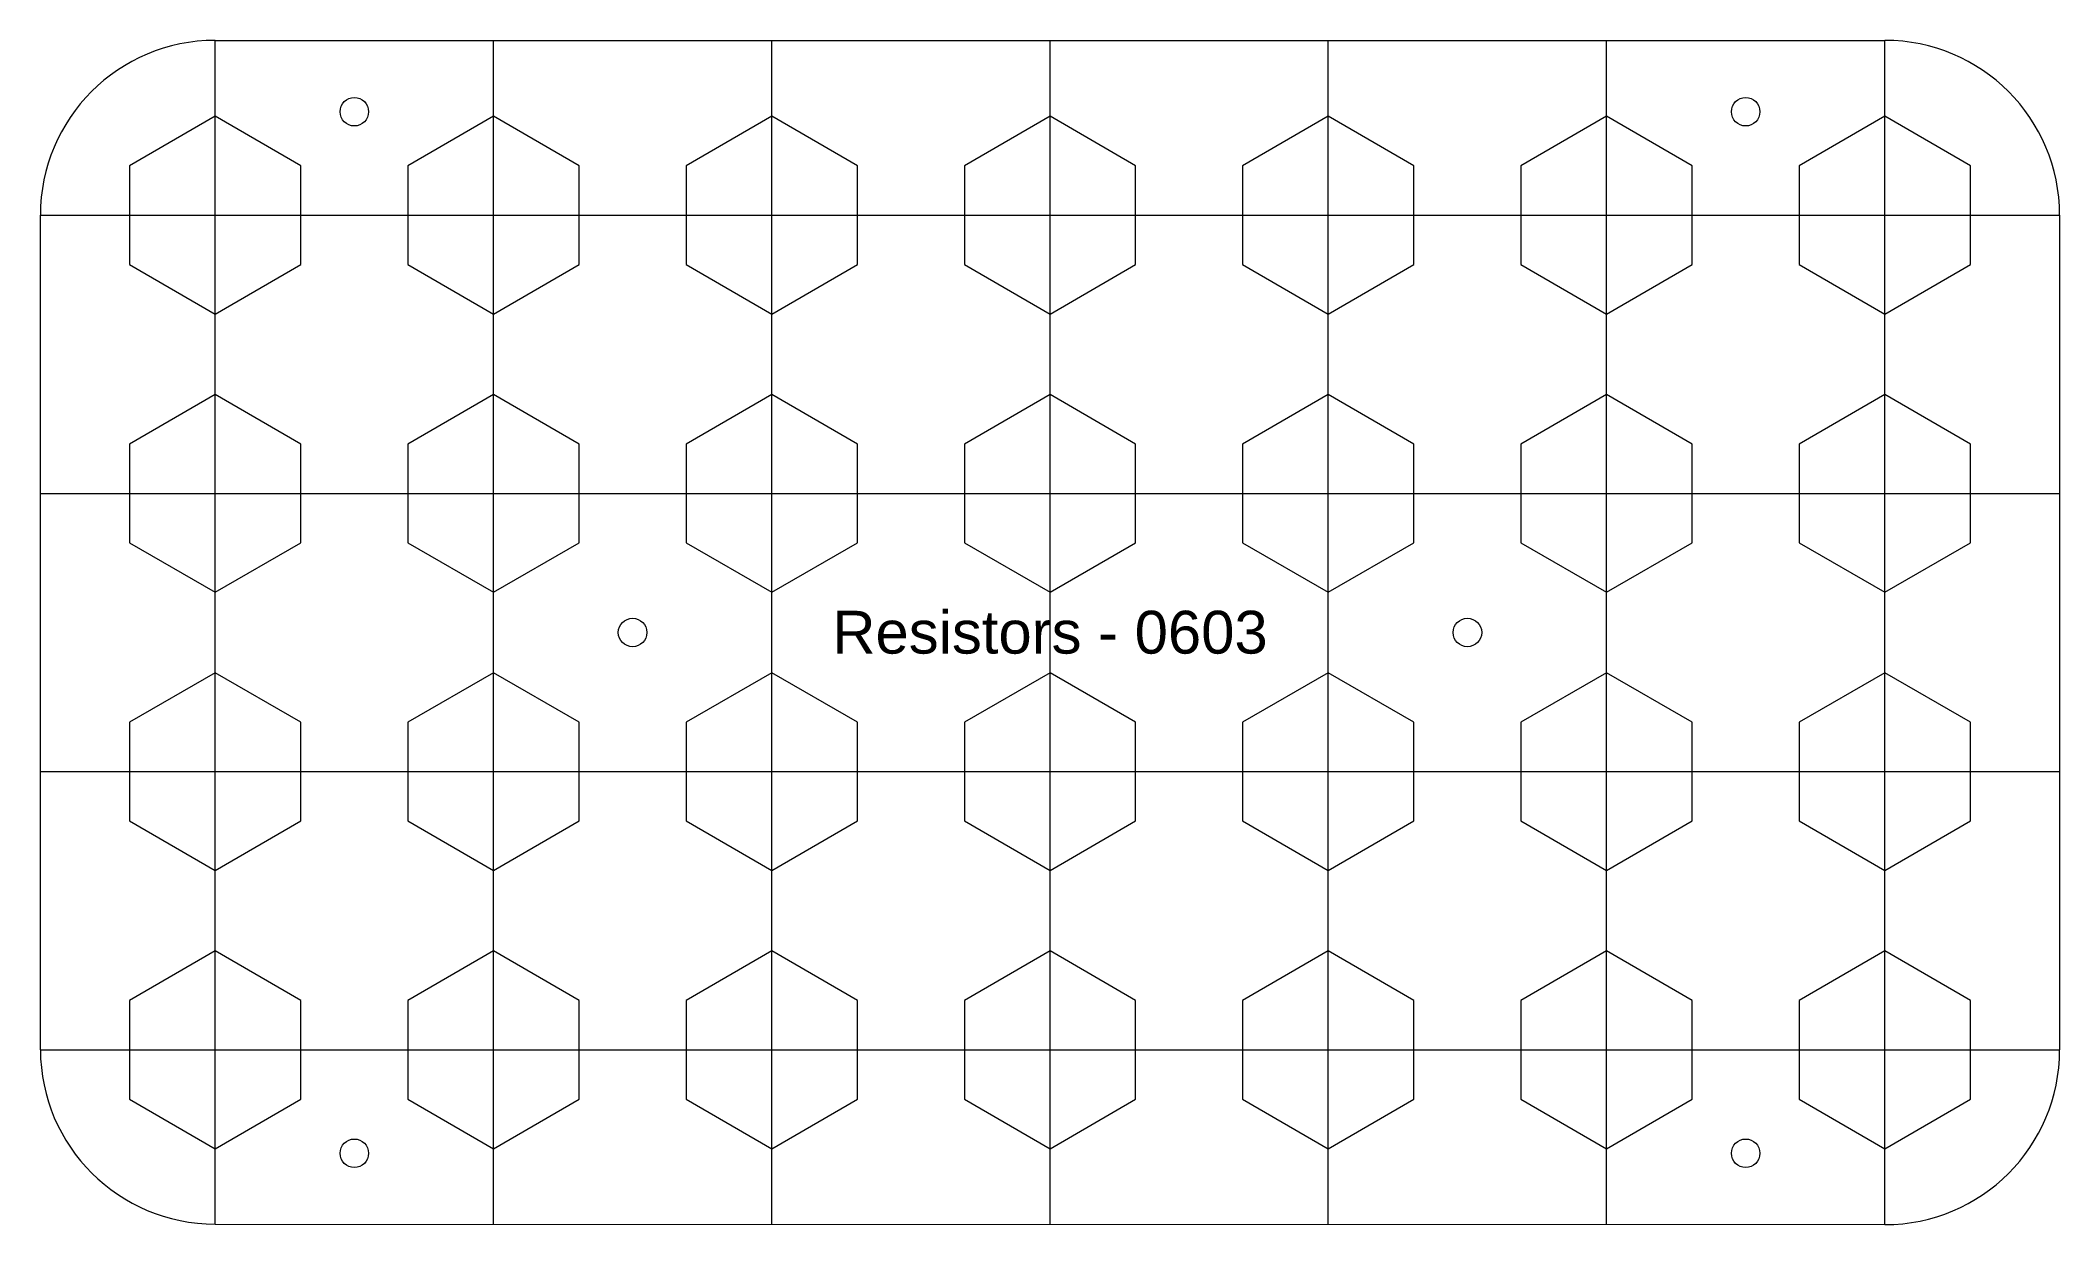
# Model space of a CAD drawing. Header units: millimetres. Extents: x 0 to 142, y 0 to 83.
import ezdxf

# ---------------------------------------------------------------- set-up
doc = ezdxf.new("R2010")
doc.units = ezdxf.units.MM
doc.layers.get('0').update_dxf_attribs({"lineweight": 25, "true_color": 0xffffff})
doc.styles.add('textstyle0', font='')
doc.styles.get('textstyle0').set_extended_font_data('Liberation Sans')

msp = doc.modelspace()

# ---------------------------------------------------------------- linework, layer by layer
for p, q in [((12.25, 83), (129.25, 83)), ((12.25, 0.04), (12.25, 83)), ((31.75, 0), (31.75, 83)), ((51.25, 0), (51.25, 83)), ((70.75, 0), (70.75, 83)), ((90.25, 0), (90.25, 83)), ((109.75, 0), (109.75, 83)), ((129.25, 0), (129.25, 83)), ((12.25, 77.68), (6.25, 74.21)), ((18.25, 74.21), (12.25, 77.68)), ((31.75, 77.68), (25.75, 74.21)), ((37.75, 74.21), (31.75, 77.68)), ((51.25, 77.68), (45.25, 74.21)), ((57.25, 74.21), (51.25, 77.68)), ((70.75, 77.68), (64.75, 74.21)), ((76.75, 74.21), (70.75, 77.68)), ((90.25, 77.68), (84.25, 74.21)), ((96.25, 74.21), (90.25, 77.68)), ((109.75, 77.68), (103.75, 74.21)), ((115.75, 74.21), (109.75, 77.68)), ((129.25, 77.68), (123.25, 74.21)), ((135.25, 74.21), (129.25, 77.68)), ((6.25, 74.21), (6.25, 67.29)), ((18.25, 67.29), (18.25, 74.21)), ((25.75, 74.21), (25.75, 67.29)), ((37.75, 67.29), (37.75, 74.21)), ((45.25, 74.21), (45.25, 67.29)), ((57.25, 67.29), (57.25, 74.21)), ((64.75, 74.21), (64.75, 67.29)), ((76.75, 67.29), (76.75, 74.21)), ((84.25, 74.21), (84.25, 67.29)), ((96.25, 67.29), (96.25, 74.21)), ((103.75, 74.21), (103.75, 67.29)), ((115.75, 67.29), (115.75, 74.21)), ((123.25, 74.21), (123.25, 67.29)), ((135.25, 67.29), (135.25, 74.21)), ((0, 12.25), (0, 70.75)), ((0, 70.75), (141.5, 70.75)), ((141.5, 70.75), (141.5, 12.25)), ((6.25, 67.29), (12.25, 63.82)), ((12.25, 63.82), (18.25, 67.29)), ((25.75, 67.29), (31.75, 63.82)), ((31.75, 63.82), (37.75, 67.29)), ((45.25, 67.29), (51.25, 63.82)), ((51.25, 63.82), (57.25, 67.29)), ((64.75, 67.29), (70.75, 63.82)), ((70.75, 63.82), (76.75, 67.29)), ((84.25, 67.29), (90.25, 63.82)), ((90.25, 63.82), (96.25, 67.29)), ((103.75, 67.29), (109.75, 63.82)), ((109.75, 63.82), (115.75, 67.29)), ((123.25, 67.29), (129.25, 63.82)), ((129.25, 63.82), (135.25, 67.29)), ((12.25, 58.18), (6.25, 54.71)), ((18.25, 54.71), (12.25, 58.18)), ((31.75, 58.18), (25.75, 54.71)), ((37.75, 54.71), (31.75, 58.18)), ((51.25, 58.18), (45.25, 54.71)), ((57.25, 54.71), (51.25, 58.18)), ((70.75, 58.18), (64.75, 54.71)), ((76.75, 54.71), (70.75, 58.18)), ((90.25, 58.18), (84.25, 54.71)), ((96.25, 54.71), (90.25, 58.18)), ((109.75, 58.18), (103.75, 54.71)), ((115.75, 54.71), (109.75, 58.18)), ((129.25, 58.18), (123.25, 54.71)), ((135.25, 54.71), (129.25, 58.18)), ((6.25, 54.71), (6.25, 47.79)), ((18.25, 47.79), (18.25, 54.71)), ((25.75, 54.71), (25.75, 47.79)), ((37.75, 47.79), (37.75, 54.71)), ((45.25, 54.71), (45.25, 47.79)), ((57.25, 47.79), (57.25, 54.71)), ((64.75, 54.71), (64.75, 47.79)), ((76.75, 47.79), (76.75, 54.71)), ((84.25, 54.71), (84.25, 47.79)), ((96.25, 47.79), (96.25, 54.71)), ((103.75, 54.71), (103.75, 47.79)), ((115.75, 47.79), (115.75, 54.71)), ((123.25, 54.71), (123.25, 47.79)), ((135.25, 47.79), (135.25, 54.71)), ((0, 51.25), (141.5, 51.25)), ((6.25, 47.79), (12.25, 44.32)), ((12.25, 44.32), (18.25, 47.79)), ((25.75, 47.79), (31.75, 44.32)), ((31.75, 44.32), (37.75, 47.79)), ((45.25, 47.79), (51.25, 44.32)), ((51.25, 44.32), (57.25, 47.79)), ((64.75, 47.79), (70.75, 44.32)), ((70.75, 44.32), (76.75, 47.79)), ((84.25, 47.79), (90.25, 44.32)), ((90.25, 44.32), (96.25, 47.79)), ((103.75, 47.79), (109.75, 44.32)), ((109.75, 44.32), (115.75, 47.79)), ((123.25, 47.79), (129.25, 44.32)), ((129.25, 44.32), (135.25, 47.79)), ((12.25, 38.68), (6.25, 35.21)), ((18.25, 35.21), (12.25, 38.68)), ((31.75, 38.68), (25.75, 35.21)), ((37.75, 35.21), (31.75, 38.68)), ((51.25, 38.68), (45.25, 35.21)), ((57.25, 35.21), (51.25, 38.68)), ((70.75, 38.68), (64.75, 35.21)), ((76.75, 35.21), (70.75, 38.68)), ((90.25, 38.68), (84.25, 35.21)), ((96.25, 35.21), (90.25, 38.68)), ((109.75, 38.68), (103.75, 35.21)), ((115.75, 35.21), (109.75, 38.68)), ((129.25, 38.68), (123.25, 35.21)), ((135.25, 35.21), (129.25, 38.68)), ((6.25, 35.21), (6.25, 28.29)), ((18.25, 28.29), (18.25, 35.21)), ((25.75, 35.21), (25.75, 28.29)), ((37.75, 28.29), (37.75, 35.21)), ((45.25, 35.21), (45.25, 28.29)), ((57.25, 28.29), (57.25, 35.21)), ((64.75, 35.21), (64.75, 28.29)), ((76.75, 28.29), (76.75, 35.21)), ((84.25, 35.21), (84.25, 28.29)), ((96.25, 28.29), (96.25, 35.21)), ((103.75, 35.21), (103.75, 28.29)), ((115.75, 28.29), (115.75, 35.21)), ((123.25, 35.21), (123.25, 28.29)), ((135.25, 28.29), (135.25, 35.21)), ((0, 31.75), (141.5, 31.75)), ((6.25, 28.29), (12.25, 24.82)), ((12.25, 24.82), (18.25, 28.29)), ((25.75, 28.29), (31.75, 24.82)), ((31.75, 24.82), (37.75, 28.29)), ((45.25, 28.29), (51.25, 24.82)), ((51.25, 24.82), (57.25, 28.29)), ((64.75, 28.29), (70.75, 24.82)), ((70.75, 24.82), (76.75, 28.29)), ((84.25, 28.29), (90.25, 24.82)), ((90.25, 24.82), (96.25, 28.29)), ((103.75, 28.29), (109.75, 24.82)), ((109.75, 24.82), (115.75, 28.29)), ((123.25, 28.29), (129.25, 24.82)), ((129.25, 24.82), (135.25, 28.29)), ((12.25, 19.18), (6.25, 15.71)), ((18.25, 15.71), (12.25, 19.18)), ((31.75, 19.18), (25.75, 15.71)), ((37.75, 15.71), (31.75, 19.18)), ((51.25, 19.18), (45.25, 15.71)), ((57.25, 15.71), (51.25, 19.18)), ((70.75, 19.18), (64.75, 15.71)), ((76.75, 15.71), (70.75, 19.18)), ((90.25, 19.18), (84.25, 15.71)), ((96.25, 15.71), (90.25, 19.18)), ((109.75, 19.18), (103.75, 15.71)), ((115.75, 15.71), (109.75, 19.18)), ((129.25, 19.18), (123.25, 15.71)), ((135.25, 15.71), (129.25, 19.18)), ((6.25, 15.71), (6.25, 8.79)), ((18.25, 8.79), (18.25, 15.71)), ((25.75, 15.71), (25.75, 8.79)), ((37.75, 8.79), (37.75, 15.71)), ((45.25, 15.71), (45.25, 8.79)), ((57.25, 8.79), (57.25, 15.71)), ((64.75, 15.71), (64.75, 8.79)), ((76.75, 8.79), (76.75, 15.71)), ((84.25, 15.71), (84.25, 8.79)), ((96.25, 8.79), (96.25, 15.71)), ((103.75, 15.71), (103.75, 8.79)), ((115.75, 8.79), (115.75, 15.71)), ((123.25, 15.71), (123.25, 8.79)), ((135.25, 8.79), (135.25, 15.71)), ((0, 12.25), (141.5, 12.25)), ((6.25, 8.79), (12.25, 5.32)), ((12.25, 5.32), (18.25, 8.79)), ((25.75, 8.79), (31.75, 5.32)), ((31.75, 5.32), (37.75, 8.79)), ((45.25, 8.79), (51.25, 5.32)), ((51.25, 5.32), (57.25, 8.79)), ((64.75, 8.79), (70.75, 5.32)), ((70.75, 5.32), (76.75, 8.79)), ((84.25, 8.79), (90.25, 5.32)), ((90.25, 5.32), (96.25, 8.79)), ((103.75, 8.79), (109.75, 5.32)), ((109.75, 5.32), (115.75, 8.79)), ((123.25, 8.79), (129.25, 5.32)), ((129.25, 5.32), (135.25, 8.79)), ((12.25, 0.04), (129.55, 0)), ((90.25, 0), (90.25, 0))]:
    msp.add_line(p, q)
for centre in [(22, 78), (119.5, 78), (41.5, 41.5), (100, 41.5), (22, 5), (119.5, 5)]:
    msp.add_circle(centre, 1)
for centre, start, end in [((12.25, 70.75), 90, 180), ((129.25, 70.75), 0, 90), ((12.25, 12.29), 180.1871, 270.0003), ((129.25, 12.25), 270, 0)]:
    msp.add_arc(centre, 12.25, start, end)

# ---------------------------------------------------------------- texts
at = {"insert": (70.75, 41.5), "char_height": 1, "attachment_point": 5, "style": 'textstyle0'}
msp.add_mtext('\\H3;Resistors - 0603', dxfattribs=at)

doc.saveas('drawing.dxf')
